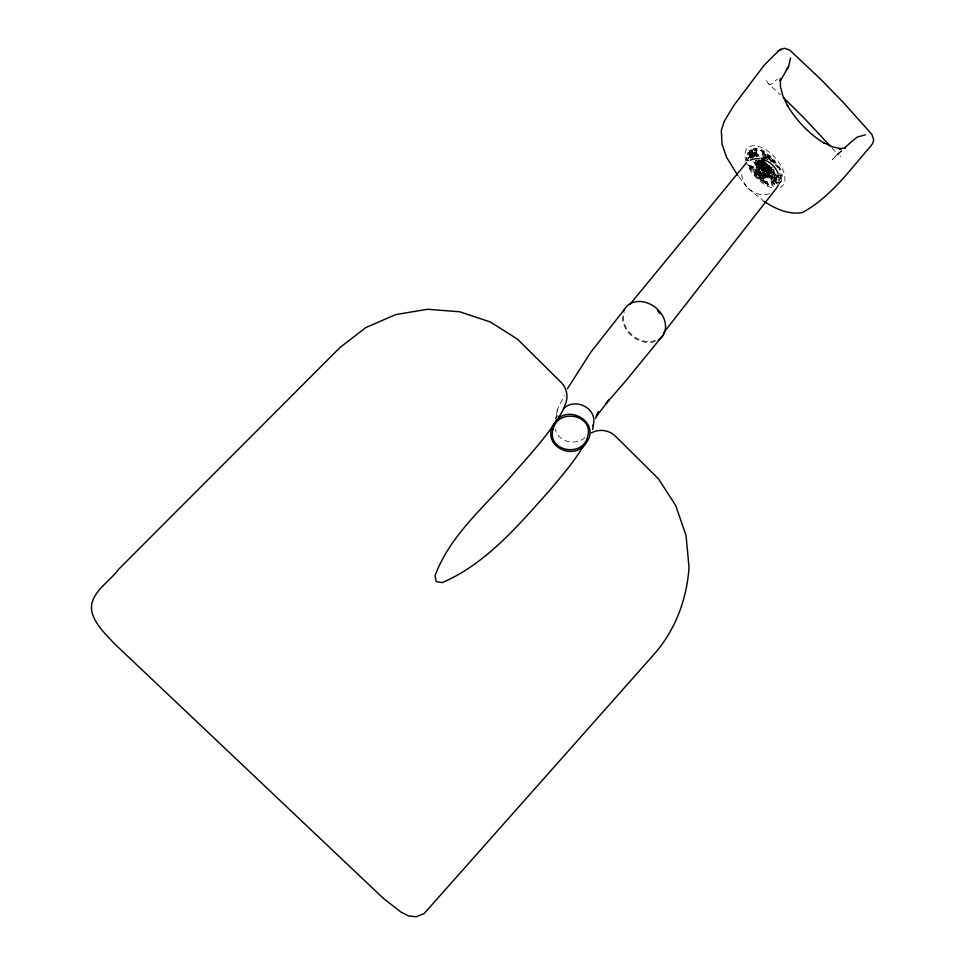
<?xml version="1.0" encoding="UTF-8"?>
<svg xmlns="http://www.w3.org/2000/svg" width="965" height="965" viewBox="0 0 965 965"><rect width="100%" height="100%" fill="white"/><g stroke="black" fill="none" stroke-linecap="round" stroke-linejoin="round"><path stroke-width="0.72" stroke-dasharray="4.83 3.62" d="M777.911 182.699C778.791 183.012 778.224 182.397 776.137 182.096L776.15 183.507L776.716 181.589L776.137 182.096M775.197 178.018L776.101 176.511L776.982 177.729L775.197 178.018L776.101 176.511M763.182 172.518L763.315 175.087A29.288 15.573 48.6 0 0 765.293 181.637L766.005 183.29L766.584 182.771L765.872 181.131A29.288 15.573 48.6 0 1 763.894 174.569L763.761 171.999L763.182 172.518L764.376 174.762A27.708 14.74 48.6 0 0 766.777 182.723L767.875 185.292L765.486 184.17A8.239 4.415 48.3 0 1 763.412 182.421L761.168 180.564A4.463 2.388 48.2 0 1 758.502 178.887L755.836 176.04A4.523 2.425 48.2 0 1 753.569 173.423L752.797 171.42A8.142 4.355 48.1 0 1 751.759 170.564A8.287 4.439 48.1 0 1 749.13 167.367L748.237 165.341L750.324 165.413A27.889 14.837 47.8 0 0 758.49 167.693C763.303 163.953 754.606 166.788 760.613 168.803L757.73 169.418A29.372 15.633 47.8 0 1 752.616 168.2L750.143 167.307L753.11 170.564L755.125 169.128L759.636 170.105A4.487 2.4 48.2 0 1 763.327 175.147M750.493 152.651L751.24 151.505A2.798 1.496 47.9 0 1 752.519 151.228L752.278 153.266L750.493 152.651L751.24 151.505M774.955 182.723L775.522 180.95L774.147 179.985C772.712 180.479 774.762 183.579 775.534 182.204L775.522 180.95M753.484 152.675L753.484 153.917L754.871 154.883C756.21 152.301 751.916 151.529 754.871 154.883M754.063 152.156L753.484 153.917M752.857 151.36L752.278 153.266M774.135 174.834A4.451 2.376 48.4 0 0 770.951 176.209C772.229 178.091 776.511 190.31 772.495 182.807A29.698 16.007 48.1 0 0 770.48 177.102L766.355 171.987L766.922 171.468L771.059 176.583A29.71 15.995 48.1 0 1 773.074 182.288C777.09 189.791 772.808 177.572 771.518 175.69A4.451 2.376 48.4 0 1 774.714 174.315L779.949 177.367L781.18 175.353L779.696 175.027A29.119 15.368 48.1 0 1 778.876 174.882M756.295 156.366C753.677 154.629 753.653 144.943 756.536 152.108A29.107 15.356 48.3 0 0 758.104 156.8M756.126 156.161C758.369 154.243 753.605 152.108 754.582 150.359M763.315 175.123C761.192 176.342 761.711 181.034 762.012 177.295M766.234 159.273L765.522 156.149L766.186 154.617A6.562 3.486 48 0 0 765.426 153.664A6.646 3.522 48 0 0 763.81 152.168L763.013 151.746L763.713 153.363A29.517 15.778 47.8 0 1 765.486 158.923M755.933 171.119L754.341 171.42L755.752 172.253L757.127 169.84M755.752 172.253L756.512 170.6L754.341 171.42M781.18 175.353L779.925 177.536L780.504 177.017M756.97 172.832L757.766 171.384L758.864 172.795L756.97 172.832L758.599 170.914A2.871 1.532 48.2 0 1 760.866 172.108L761.988 173.917L761.506 175.087L758.02 171.432A2.871 1.532 48.2 0 1 760.287 172.626L761.506 175.087M766.56 80.614L768.236 83.545L780.492 94.835M760.685 169.068L761.747 168.887C760.999 169.864 761.325 168.718 762.471 168.236C759.962 165.534 759.865 172.639 762.398 168.851M760.408 168.513L761.747 168.887M761.132 168.585C761.735 167.536 761.397 169.623 761.288 168.525M557.468 409.51L555.756 418.689L557.468 409.51L564.308 395.348M768.743 175.099C767.416 171.372 765.293 179.176 768.743 175.099L766.355 171.987M768.514 168.344L769.322 169.526L769.322 167.331L767.851 168.031L769.877 167.367M767.851 168.031L770.36 167.283L769.889 169.008L769.081 167.826L768.285 168.477M748.37 152.603L749.298 152.518L749.286 151.517A4.487 2.388 47.9 0 1 750.07 150.528A4.451 2.376 47.9 0 1 752.459 150.878C752.507 148.598 757.573 146.68 757.199 150.009A27.611 14.572 48.3 0 0 759.19 156.969M752.459 150.878L753.544 149.177M758.659 160.431L758.792 161.276L756.922 161.999L758.84 162.542M779.708 170.021L780.564 169.358L779.648 167.476A8.215 4.355 48.3 0 0 777.042 164.327A8.058 4.282 48.3 0 0 776.029 163.483L775.257 161.517A4.463 2.364 48.2 0 0 773.025 158.935L770.396 156.137A4.403 2.328 48.1 0 0 767.778 154.472L765.571 152.627A8.178 4.343 48 0 0 763.52 150.89C761.65 148.658 759.178 150.431 761.675 152.796A27.925 14.933 47.8 0 1 764.039 160.648L764.051 161.662M779.961 169.997L779.069 167.994A8.215 4.355 48.3 0 0 776.463 164.846A8.058 4.282 48.3 0 0 775.45 164.002L774.678 162.023A4.463 2.364 48.2 0 0 772.446 159.454L769.877 156.776A2.895 1.532 48.1 0 0 768.164 155.715L767.368 156.209L768.333 157.85L770.601 157.717L768.333 157.85M767.875 185.292L768.49 184.653L767.356 182.204A27.72 14.728 48.6 0 1 764.956 174.243L763.761 171.999M767.054 172.313L768.429 169.165L767.778 168.501L764.968 170.178L767.054 172.313L768.429 169.165M768.236 174.412L767.03 175.799L768.333 174.786M761.156 149.756L762.241 152.277A27.937 14.933 47.8 0 1 764.618 160.13L763.617 162.337L762.965 161.674M760.541 150.395L762.953 151.409A8.178 4.343 48 0 1 764.992 153.145L767.199 154.991A4.403 2.328 48.1 0 1 769.829 156.656L770.613 157.572M748.816 164.822L749.696 166.849A8.142 4.355 48.1 0 0 753.375 170.902L754.148 172.904A4.523 2.425 48.2 0 0 756.415 175.521L759.045 178.223A2.931 1.568 48.2 0 0 760.77 179.297L761.59 178.79L760.613 177.114L758.309 177.271L760.613 177.114M763.798 172.349C766.367 168.742 761.18 174.46 765.305 170.757L764.449 168.935L763.605 170.13L764.726 171.275L765.547 170.057M767.838 173.953L766.705 174.967M769.105 168.477L770.36 167.283M764.545 165.92L765.559 164.605L764.268 163.29L763.448 164.798L764.545 165.92L765.39 164.726L764.268 163.58L764.027 164.279M766.813 170.745L767.718 169.333L766.813 170.745L765.547 169.659M761.481 161.553L762.434 160.033L761.481 161.553L762.652 162.868L762.073 163.387L758.973 160.226M762.652 160.672L762.989 159.78L761.843 159.84L761.855 158.622L761.264 160.371L762.422 160.311L762.085 161.191L763.351 160.142L764.968 161.794L763.412 163.519L762.278 162.361L763.219 162.82C765.028 162.361 763.81 159.575 763.062 161.432L763.761 162.144M766.162 170.298L767.633 171.794M763.605 170.13L765.136 168.405L764.208 167.464L763.267 168.441L764.787 169.985L766.873 167.572L766.282 166.969L764.787 169.985M771.361 169.936L770.058 170.274L771.107 168.561L770.589 169.961L771.964 168.911L772.507 169.478L770.625 170.865M770.589 169.961L771.542 168.489L770.999 167.922L769.443 169.659L771.107 168.561M774.026 186.221L772.772 185.98L772.434 184.448A28.19 15.187 48.1 0 0 769.575 175.558L768.647 173.977L769.925 171.963L768.068 173.326L767.489 172.735L768.574 170.407L769.708 170.467L768.49 172.253L769.708 170.467M770.77 171.541L769.648 173.423L771.264 172.047L771.831 172.614L769.322 174.605L768.731 174.014L770.77 171.541L770.215 170.974L769.069 171.734M773.616 179.43L775.04 178.441L774.786 180.298L773.616 179.43L775.04 178.441M774.244 178.802L775.365 179.779M753.954 156.402L754.811 155.944L753.641 155.063L754.208 154.545L755.378 155.425L753.954 156.402L753.641 155.063M761.855 158.622L761.168 160.13L762.434 160.033M774.895 175.497L774.051 177.681L772.543 178.055A2.847 1.52 48.4 0 1 772.374 175.968L774.799 175.437L774.051 177.681M556.407 417.917L557.505 415.565M767.489 172.735L769.153 169.888M765.715 159.044L766.355 158.393M775.522 164.738C776.222 164.014 779.551 167.5 778.092 168.055M757.863 166.499L758.852 165.461L759.503 166.113C757.115 167.645 760.263 166.957 758.731 165.715C760.722 166.475 759.069 168.175 758.43 165.98M759.178 167.041L759.551 165.739L758.345 166.716M753.11 170.564L753.906 169.623M768.454 184.773L766.065 183.652A8.239 4.415 48.3 0 1 763.99 181.903L763.508 181.384A6.61 3.546 48.3 0 1 762.784 180.395L763.46 178.815L762.748 175.642A4.475 2.4 48.2 0 0 759.057 170.624L753.327 170.142M763.098 180.166L764.039 178.296L763.194 176.016M766.186 154.617L765.016 155.92L765.788 158.911M755.004 170.745L756.331 171.722M761.904 179.104L762.591 176.776L761.035 177.608M767.054 155.884L766.391 158.176L767.923 157.355L767.054 155.884L766.391 158.176M841.601 150.492A19.204 0.688 -42.6 0 1 839.236 152.458L837.885 154.135L840.72 156.487M760.01 161.288C759.322 163.483 757.983 160.528 759.443 161.806L758.213 163.314L758.816 163.917L760.348 162.036C758.104 159.466 757.175 161.927 760.01 161.288L759.395 160.866M766.994 175.437L768.116 174.4L768.996 176.076A28.178 15.187 48.1 0 1 771.855 184.966L772.35 186.619L774.268 186.595M766.415 173.145C765.112 175.919 767.006 171.082 766.68 174.677L766.101 175.196C763.641 174.279 766.68 170.998 767.658 173.459L766.68 174.677M764.304 170.998L764.376 171.83M766.029 172.687L765.764 173.628M763.351 171.058L763.99 173.061L765.547 171.312C764.171 169.538 762.627 170.938 764.98 171.83L763.99 173.061M763.918 170.54L764.57 172.542M765.908 174.496L767.018 173.302M769.322 169.526L770.999 167.922M769.793 170.009L770.528 169.08M766.101 175.196L767.658 173.459M767.851 165.268L767.513 165.485M768.695 166.125L768.116 166.643L769.117 166.559L767.38 167.56L768.273 165.703L767.332 164.738L766.017 166.173L766.487 163.881L766.343 164.834M766.97 167.138L768.273 165.703M767.38 167.56L768.116 166.643M768.538 167.078L769.358 166.257L766.729 163.58M765.559 164.605L766.536 163.387M765.908 164.4L768.779 166.776M762.712 166.475L760.951 166.101L762.639 165.666L763.086 163.724L763.339 166.39L764.497 165.16L765.088 165.763L762.989 168.163L762.398 167.56L763.291 165.956L762.398 167.56M761.385 170.407L762.326 170.865C764.63 170.081 761.506 167.428 764.087 169.816L762.531 171.565L761.385 170.407L762.652 169.189L763.303 169.852M762.109 168.61L763.255 167.717L762.157 166.607L760.987 167.464L762.109 168.61L765.088 165.763M763.267 168.441L764.557 168.923L766.282 166.969M764.208 167.464L765.354 169.466M765.607 165.751L766.91 164.315M763.46 169.659L762.724 170.371L762.073 169.707M763.098 170.105L762.181 169.599M766.017 166.173L767.332 164.738M762.531 171.565L764.087 169.816M767.416 165.389L767.754 165.172M761.337 165.377L762.857 163.495L761.276 161.879L760.372 162.796L761.083 164.352L759.141 164.255L760.758 165.896L761.337 165.377L759.708 163.736L761.361 163.809M763.99 162.06L762.76 161.927L763.99 163.001M759.346 168.332L760.915 166.595L760.348 168.236L759.346 168.332L760.915 166.595M763.412 163.519L764.968 161.794M759.769 168.766L763.291 165.956M764.666 162.59L764.111 164.231L765.088 163.025M762.639 165.666L765.076 163.218L765.957 163.905L764.992 165.124L766.114 162.964L764.968 164.207M763.339 166.39L764.497 165.16M758.635 164.279L757.067 166.016L757.706 167.319L756.041 167.693L754.437 162.639L756.198 162.615L757.465 166.414L759.033 164.677L756.162 165.099L757.73 163.362L757.573 164.436M760.372 162.796L762.29 164.014L760.758 165.896M757.465 166.414L759.033 164.677M760.468 163.037L761.94 163.29L760.517 164.87M758.719 166.897L758.285 165.98M759.503 166.113L759.757 166.523M763.339 161.408L765.776 163.387M758.128 163.761L756.162 165.099M757.067 166.016L758.454 165.196M758.816 163.917L760.915 161.517L759.672 160.274M750.818 158.188L749.516 156.885L748.382 157.753L747.658 159.418L749.178 159.756M748.949 157.235L748.442 159.08M838.38 153.109L832.192 159.539L842.312 150.624M748.165 160.853L746.753 160.624L746.415 159.249A8.19 4.391 48 0 1 748.092 156.161L747.706 155.256A4.439 2.376 47.9 0 1 747.851 153.001L748.418 152.47A4.439 2.364 47.9 0 0 748.273 154.738L748.659 155.63A8.203 4.379 48 0 0 746.982 158.718L747.332 160.106L748.744 160.335M749.298 152.518L749.865 150.998A4.499 2.388 47.9 0 1 750.637 150.009A4.451 2.364 47.9 0 1 753.026 150.347M748.937 154.123L750.107 153.302L750.818 155.232L748.864 155.594A2.919 1.556 47.9 0 1 748.937 154.123L749.528 153.821L750.239 155.751M750.613 153.845L752.99 153.881L752.809 156.089L751.277 155.811L750.613 153.845L752.423 154.412L752.809 156.089M754.992 149.937L754.425 150.456L755.909 149.587M749.009 155.884L750.818 155.232M757.151 156.366A29.095 15.356 48.3 0 1 755.957 152.639L756.041 149.732M748.382 157.753L749.516 156.885M751.059 158.176L749.817 157.15L750.396 156.632L751.494 156.511L752.483 157.958L750.396 156.632M751.277 155.811L753.375 155.57M749.817 157.15L751.494 156.511M752.628 158.031L751.976 157.09L753.774 156.812M754.763 156.053L755.378 155.425M752.977 149.696L754.087 148.682M764.919 159.442A29.505 15.778 47.8 0 0 763.146 153.881L762.434 152.265L763.086 151.674M750.143 167.307L750.794 166.716L753.195 167.681A29.384 15.633 47.8 0 0 758.309 168.899L760.613 168.803M757.127 167.838L755.788 164.267L756.198 162.615M757.597 162.675L759.407 162.023L758.213 163.314M757.73 163.362L757.549 164.279M761.264 160.371L762.603 159.382M763.966 158.091L763.629 159.792L763.966 158.091L761.566 157.114M760.601 160.66L761.578 160.552M759.141 164.255L760.77 162.651M760.927 160.371L761.952 161.927L762.048 161.034M763.17 161.071L763.737 160.552L761.892 161.975M756.041 167.693L757.706 167.319M762.278 162.361L763.532 161.155M752.941 161.818A28.082 15.126 48.3 0 1 756.331 163.169L760.203 165.727L760.77 165.196L755.836 161.095A29.686 15.983 48.3 0 0 754.944 160.721M767.211 159.478L768.55 158.634L767.597 159.261M748.237 165.341L749.745 165.932A27.876 14.837 47.8 0 0 757.911 168.212L760.082 167.041M760.951 166.101L763.206 165.148L762.507 164.243M754.244 172.433L754.811 171.915L756.403 172.844L756.91 174.737L755.486 174.605A2.823 1.508 48.2 0 1 754.304 172.771L755.824 173.362L756.331 175.256M769.527 158.61L768.96 159.129L770.721 159.587L771.288 161.505L771.867 160.986L771.288 159.068L769.527 158.61L770.227 160.359M765.317 162.928L765.209 163.905M770.721 159.587L771.904 158.296M761.457 168.899L762.121 168.26M771.976 160.226L773.375 160.347A2.786 1.472 48.2 0 1 774.545 162.144L773.966 162.663A2.786 1.472 48.2 0 0 772.808 160.866L771.976 160.226L773.628 162.735M757.03 173.941L759.274 174.05L759.974 175.823L759.407 176.354L757.609 175.895L757.03 173.941L758.695 174.569L759.407 176.354M762.965 168.682L762.181 169.454L762.881 170.178M765.74 167.126L766.885 166.245L768.007 167.379L766.837 168.248L765.74 167.126L766.307 166.764M759.455 173.628L760.251 173.181L762.085 174.556M772.482 162.072L772.543 159.708M757.609 175.895L759.974 175.823M771.976 167.331A27.913 14.909 48.6 0 0 770.468 167.162L768.357 166.052L768.936 165.534L771.035 166.643M759.841 174.894L760.42 174.376C763.158 174.942 759.889 177.813 759.841 174.894L761.18 175.98M764.968 170.178L767.778 168.501M765.595 170.817L766.512 170.081M769.322 167.331L770.118 166.74M760.396 176.305L761.759 175.461M775.764 174.725A29.119 15.38 48.1 0 1 773.122 173.724L768.212 169.635L769.563 168.308M766.451 171.686L767.187 170.769M773.99 169.756L773.93 172.699L772.748 172.216L771.24 167.536L771.807 167.017M771.542 168.489L770.42 168.441M770.058 170.274L771.94 169.418M764.787 175.63L769.672 176.305L770.227 177.584L768.623 178.042L765.028 176.824L764.787 175.63L768.08 176.764L769.672 176.305M768.49 172.253L770.215 170.974M772.507 169.478L771.385 169.43M770.963 171.203L771.204 170.347M765.028 176.824L765.366 175.111M767.428 175.594L768.176 174.81M771.264 172.047L771.252 173.133M761.928 180.66L762.507 180.129L763.508 181.384A6.695 3.583 48.3 0 0 765.197 182.868L765.921 183.35M762.784 180.395L763.665 179.647M769.322 174.605L771.831 172.614M772.748 172.216L772.856 169.442M774.123 174.834L775.776 175.051M772.615 178.187L774.63 177.174M777.03 177.644L777.03 176.33L778.984 177.512M777.054 181.348L775.993 180.95L775.595 179.249L776.68 178.851M775.993 180.95L776.174 178.742M779.165 173.76L782.036 174.146L782.362 176.438A8.142 4.33 48.4 0 1 780.806 178.622L780.227 179.14A8.13 4.318 48.4 0 0 781.819 176.028L781.457 174.665L780.082 174.436M779.117 183.833L779.093 182.819L780.576 182.204M780.806 178.622L781.192 179.514A4.427 2.352 48.5 0 1 781.083 181.794L780.504 182.313A4.427 2.352 48.5 0 0 780.613 180.033M775.365 177.174L776.403 178.236M750.71 166.788L753.689 170.045M766.584 182.771L765.764 182.349A6.695 3.583 48.3 0 1 764.931 181.637A6.622 3.546 48.3 0 1 763.363 179.864M762.434 152.265L763.243 152.687A6.634 3.522 48 0 1 764.847 154.183A6.562 3.486 48 0 1 765.619 155.136L765.317 155.341M781.083 181.794L779.093 182.819M585.14 437.471C575.767 446.059 557.927 442.199 555.309 428.979M762.085 161.191L763.351 160.142M747.851 153.001L749.877 151.988M762.483 178.585L761.614 177.09M766.415 156.451L767.356 157.874M772.374 175.968L774.316 176.016M768.068 173.326L769.358 172.482M771.168 169.442L771.964 168.911M766.837 168.248L766.885 166.245M762.157 166.607L761.554 166.945L762.676 168.248M765.45 173.205L767.078 173.977M767.718 169.333L767.38 170.226M761.011 161.071L761.855 160.552M780.528 169.478L779.057 168.899M753.52 149.201L756.138 148.899L756.62 150.528A27.611 14.572 48.3 0 0 757.923 155.691M766.958 157.657L767.923 157.355M756.922 161.999L758.225 161.794M775.197 175.57L778.924 177.355M750.107 153.302L749.516 153.592A2.919 1.556 47.9 0 0 749.431 155.063L749.576 155.365M756.56 165.498L757.609 165.353M768.357 166.052L769.793 165.884M761.59 178.79L761.349 178.778A2.931 1.568 48.2 0 1 759.624 177.705L758.888 176.752M767.368 156.209L767.597 156.234A2.895 1.532 48.1 0 1 769.298 157.295L770.022 158.236M770.227 177.584L765.607 176.305M762.507 180.129L761.747 180.045A4.463 2.388 48.2 0 1 759.081 178.356L758.285 177.427M771.24 167.536L772.302 167.681M777.115 179.526L775.595 179.249M776.463 176.848L777.283 177.138M775.776 177.5L776.982 177.729M751.976 157.09L753.195 157.331M760.927 158.127L764.208 159.273M751.072 152.132L752.857 152.747M758.864 172.795L757.549 172.301M760.999 157.633L763.399 158.61M761.385 158.863L763.629 159.792M776.728 182.988L777.066 183.121A2.798 1.496 48.5 0 0 778.321 182.831M752.29 151.879L751.952 151.746A2.798 1.496 47.9 0 0 750.674 152.024M771.071 160.648L771.867 160.986M770.492 161.167L771.288 161.505M754.437 162.639L755.631 163.133M773.315 171.698L774.497 172.18M755.269 161.613L760.203 165.727M767.706 174.496C766.717 176.824 769.069 174.086 767.163 175.123M773.134 162.663L773.737 163.001M768.236 83.545L770.13 84.486L772.024 83.678A19.3 1.942 -46.6 0 0 777.44 79.021M773.049 161.553L774.618 162.482M756.91 174.737L756.065 174.086A2.823 1.508 48.2 0 1 754.883 172.253L754.811 171.915M774.943 181.468L773.568 180.503M754.063 153.387L755.438 154.364M768.212 169.635L772.06 172.168A27.551 14.547 48.1 0 0 775.402 173.507M760.77 165.196L756.91 162.651A28.082 15.126 48.3 0 0 755.197 161.903M738.707 176.619L748.032 188.272M747.851 188.139L764.22 201.48M757.187 171.915L758.285 173.314M775.534 182.204L774.147 179.985M775.655 165.232L777.874 167.681M763.508 170.347L762.386 169.201L761.868 169.961L763.098 171.046M758.84 168.103L760.034 169.321M762.772 160.66L764.389 162.313M766.753 165.256L767.706 166.221M760.577 160.757L762.652 162.868M763.689 164.098L765.124 165.401M763.086 163.724L763.918 165.871M767.211 169.02L767.851 169.683M760.058 163.302L761.083 164.352M759.889 163.555L760.818 164.496M757.501 161.481L758.164 162.156M758.792 162.796L759.383 163.399M761.53 165.582L762.266 166.318M762.977 167.041L763.568 167.645M763.87 169.454L765.305 170.757M831.902 147.898L838.38 155.305M758.502 170.926L760.022 173.109M780.601 175.859L779.117 175.534A29.119 15.38 48.1 0 1 776.62 174.991M756.705 155.642L757.477 156.8M757.115 176.933L758.659 178.899M762.073 163.387L760.36 160.89M766.922 171.468L768.647 173.977M777.03 176.33L777.609 177.126M773.194 177.669L773.11 177.536A2.847 1.52 48.4 0 1 772.953 175.449M750.927 157.03L751.337 157.681M767.935 155.691L768.9 157.331M761.011 179.309L760.034 177.632M756.62 167.174L755.016 162.12M751.844 155.281L751.18 153.326M769.093 176.824L769.648 178.103M760.42 174.376L760.975 175.787M772.917 168.947L773.93 172.699M758.188 175.377L757.609 173.423M774.461 178.947L774.786 180.298M754.208 154.545L754.521 155.884M779.66 182.301L779.696 183.314A4.487 2.4 48.5 0 1 779.418 183.941M755.137 160.866A4.451 2.376 48 0 0 756.632 160.866A4.463 2.376 48 0 0 757.127 160.504M775.462 173.917A29.119 15.368 48.1 0 1 773.689 173.218L768.779 169.116L772.627 171.661A27.551 14.547 48.1 0 0 775.981 172.988M757.199 160.347A4.451 2.376 48 0 1 755.704 160.347M771.686 187.632A25.778 13.739 48.2 0 1 746.5 162.904M746.029 161.541A25.778 13.739 48.2 0 1 768.659 151.77A25.778 13.739 48.2 0 1 780.227 187.439M654.97 341.538A23.305 18.504 38.8 0 1 631.737 335.856A23.305 18.504 38.8 0 1 622.787 314.047M769.431 193.7A19.795 16.803 39 0 1 749.805 189.731A19.795 16.803 39 0 1 741.928 171.36M760.637 158.923A19.795 16.803 39 0 1 764.292 159.876M778.538 175.208A19.795 16.803 39 0 1 778.972 177.584M655.597 340.223A22.231 17.647 38.8 0 1 631.749 334.746A22.231 17.647 38.8 0 1 624.391 312.129M758.068 164.798L757.006 164.955L758.188 164.822"/><path stroke-width="1.45" d="M592.993 425.794C598.698 408.919 575.49 396.796 563.451 408.641M592.582 429.534L593.535 424.528M845.593 147.91L838.935 148.815L841.239 148.755L832.686 146.921L823.109 142.434L824.279 143.206C809.08 133.894 796.511 120.673 787.356 105.426L787.826 106.343L782.88 95.957L780.383 86.464L780.492 78.527L780.202 80.939L788.598 66.597L790.516 58.021M564.658 406.748L559.29 417.049M595.586 418.424L598.517 411.741L596.346 416.397L609.313 399.655L606.273 403.37L626.008 380.644L663.425 334.783M559.652 415.517L558.337 417.821M553.898 423.804C540.279 445.565 574.585 462.826 586.768 442.115C600.664 421.826 566.781 402.779 554.694 422.827M556.31 420.945L557.119 419.896C544.163 439.208 528.47 456.493 513.115 473.887C485.311 506.082 450.269 534.839 435.058 575.598L436.228 581.593L442.272 582.607C486.034 563.765 517.988 525.696 549.242 490.883C561.775 475.805 574.959 460.968 584.669 443.84M567.444 388.738L590.761 352.225L624.464 309.427M788.598 66.597L786.391 69.902M663.45 333.022L776.982 187.463A19.795 16.803 39 0 0 778.224 184.785M630.157 304.096L746.5 162.699M778.61 50.795L764.352 64.981L733.738 105.535L724.269 121.361L721.325 130.335L722.001 144.099L726.645 157.404L737.791 175.473M779.72 49.999L784.388 48.25L789.792 50.132L820.72 79.263L843.482 102.652L871.926 134.437L873.699 139.925L872.758 143.351L870.177 146.777C849.538 170.286 830.395 197.463 802.229 212.614C788.465 214.881 775.462 208.826 764.22 201.48M777.633 51.507L780.938 49.118M582.426 446.735L583.535 445.999M865.364 134.835L857.294 137.054L851.95 141.264A19.204 0.688 -42.6 0 1 844.652 147.838M783.496 97.67L804.327 118.333L830.057 145.836M657.37 310.332L660.048 313.661M564.404 406.193A20.313 20.012 18 0 0 561.28 382.538L517.517 339.197L490.341 321.984L459.774 311.792L427.579 309.258L395.638 314.602L365.856 327.569L340.054 347.448L118.514 569.41C109.202 582.486 87.453 594.114 92.133 612.799C95.68 625.115 105.873 634.415 114.328 643.583L383.768 898.729L400.752 911.913L408.521 915.93L416.229 916.75L424.154 913.566L653.788 654.596C675.295 630.302 686.875 599.398 689.022 567.263L686.055 535.503L675.669 505.443L658.468 478.821L615.248 436.011A20.241 19.879 9 0 0 591.364 432.875M623.45 311.647A23.305 18.504 38.8 0 1 655.705 307.654A23.305 18.504 38.8 0 1 658.371 339.945M750.191 160.226A19.795 16.803 39 0 1 759.407 158.767M765.486 160.347A19.795 16.803 39 0 1 778.2 174.038M779.069 178.766A19.795 16.803 39 0 1 779.02 181.094M553.21 428.822C546.081 450.86 582.184 458.254 587.492 437.097C594.778 414.974 558.433 407.519 553.21 428.822"/></g></svg>
